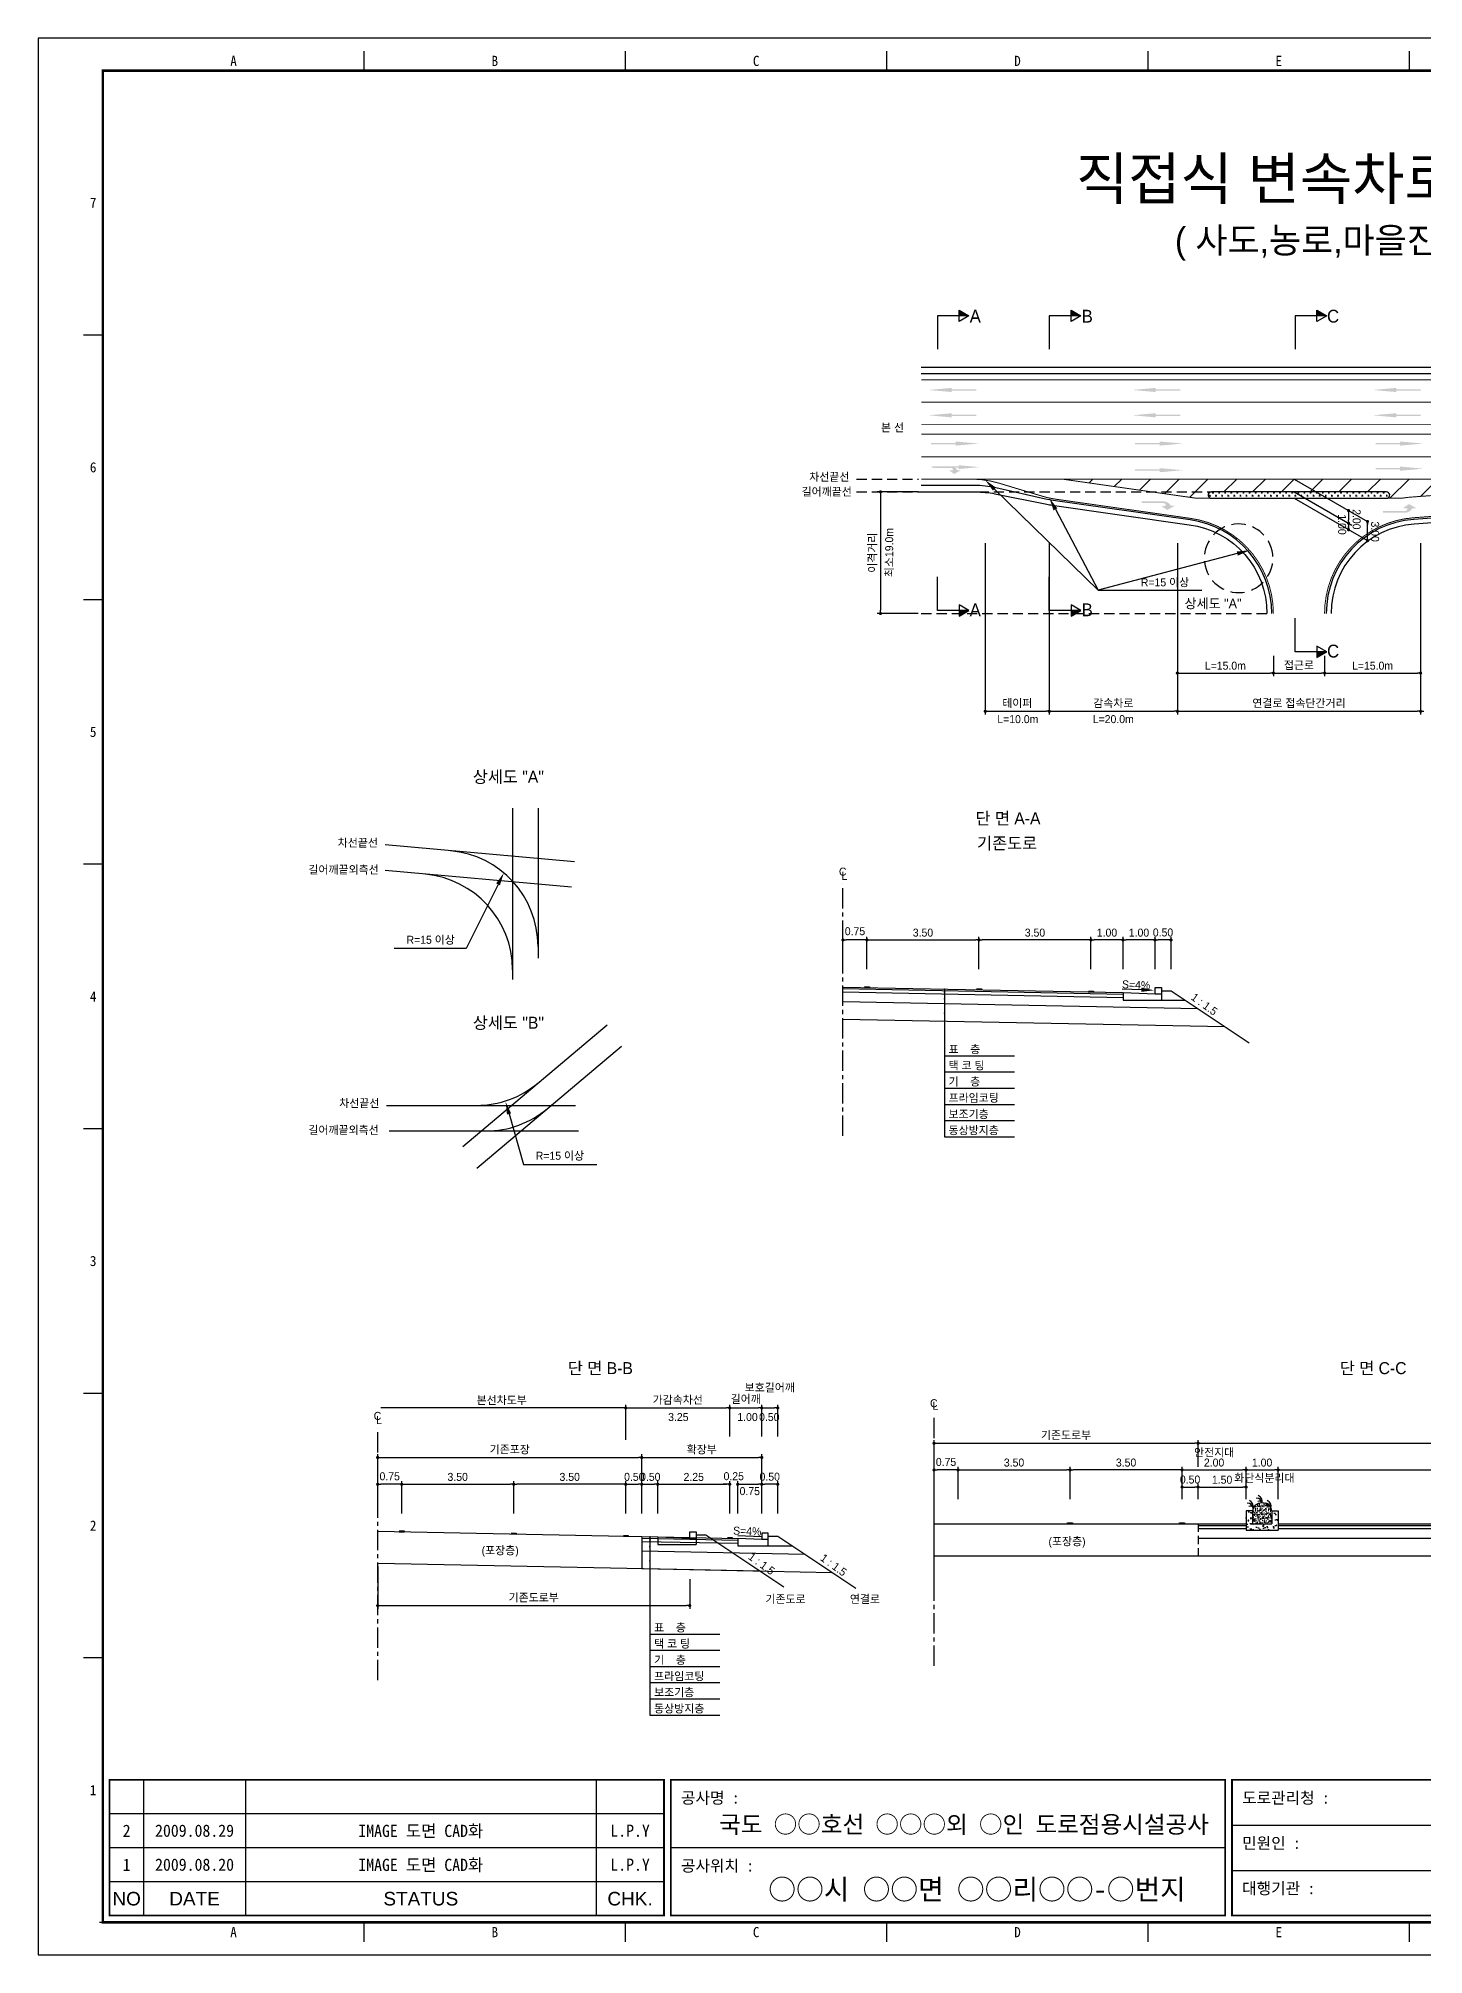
# Model space of a CAD drawing. Header units: millimetres. Extents: x 466 to 889, y 9 to 308.
# Drawn here: x 465.9 to 682.4, y 9 to 308.3 of the extents above; entities that cross this region are included whole.
import ezdxf
from ezdxf.enums import TextEntityAlignment as Align

# ---------------------------------------------------------------- set-up
doc = ezdxf.new("R2010")
doc.units = ezdxf.units.MM
doc.linetypes.add('CENTER', pattern=[50.8, 31.75, -6.35, 6.35, -6.35])
doc.linetypes.add('HIDDEN', pattern=[9.525, 6.35, -3.175])
for name, color, linetype in [('CC-GSTR-0004', 4, 'Continuous'), ('CM-LANE-0030', 30, 'Continuous'), ('CZ-DIMT-0002', 7, 'Continuous'), ('CZ-EXST-0002', 1, 'Continuous'), ('CZ-LIN1-0007', 7, 'Continuous'), ('CZ-LIN2-0003', 3, 'Continuous'), ('CZ-LINE-0001', 7, 'Continuous'), ('CZ-TEXT-BOX0', 7, 'Continuous'), ('TITLE', 7, 'Continuous')]:
    doc.layers.add(name, color=color, linetype=linetype)
doc.styles.add('견고딕', font='arial.ttf')
doc.styles.add('돋움', font='')
doc.styles.add('돋음체', font='')
doc.styles.get('돋움').set_extended_font_data('Dotum')
doc.styles.get('돋음체').set_extended_font_data('DotumChe')

# ---------------------------------------------------------------- blocks, each defined once
blk = doc.blocks.new('_Dot')
at = {"color": 0, "linetype": 'ByBlock', "lineweight": -2}
blk.add_line((-0.5, 0), (-1, 0), dxfattribs=at)
at = {"color": 0, "linetype": 'ByBlock', "const_width": 0.5}
blk.add_lwpolyline([(-0.25, 0, 1), (0.25, 0, 1)], format="xyb", close=True, dxfattribs=at)

msp = doc.modelspace()

# ---------------------------------------------------------------- hatches: boundary and pattern name
at = {"layer": 'CM-LANE-0030'}
h = msp.add_hatch(dxfattribs=at)
h.set_pattern_fill('ANSI31', color=256, style=0)
h.set_pattern_definition([(45, (-522.7158, 464.532), (-2.245064, 2.245064), [])])
h.paths.add_polyline_path([(676.56, 237.48, -0.868933), (676.7, 236.5, 0.000934), (676.64, 236.48), (678.87, 236.48, -0.023202), (680.56, 236.68), (718.39, 239.48), (625.87, 239.48), (646.34, 236.56, -0.007729), (646.9, 236.48), (649.13, 236.48, 0.000934), (649.07, 236.5, -0.868933), (649.21, 237.48)])
at = {"layer": 'CZ-EXST-0002'}
h = msp.add_hatch(dxfattribs=at)
h.set_pattern_fill('AR-CONC', color=256, scale=0.01, style=0)
h.set_pattern_definition([(50, (-453.5001, 3559.1291), (1.8218467, -0.15939086), [0.1905, -2.0955]), (355, (-453.5001, 3559.1291), (-0.3524283, 1.9105664), [0.1524, -1.6764]), (100.451, (-453.3483, 3559.1159), (1.469425, 1.7511669), [0.1619, -1.7809]), (46.1842, (-453.5, 3559.6371), (2.7107904, -0.4204233), [0.28575, -3.14325]), (96.6356, (-453.2742, 3559.602), (2.3740423, 2.4742556), [0.24285, -2.67135]), (351.184, (-453.5, 3559.6371), (2.374046, 2.4742512), [0.2286, -2.5146]), (21, (-453.2461, 3559.5101), (1.5161488, -1.0226552), [0.1905, -2.0955]), (326, (-453.2461, 3559.5101), (0.6180203, 1.8418797), [0.1524, -1.6764]), (71.4514, (-453.1198, 3559.425), (2.1341649, 0.8192286), [0.1619, -1.7809]), (37.5, (-453.5001, 3559.12914), (0.03088603, 0.84555039), [0, -1.65608, 0, -1.7018, 0, -1.68275]), (7.5, (-453.5001, 3559.1291), (0.66819663, 1.00180575), [0, -0.97028, 0, -1.61798, 0, -0.64135]), (327.5, (-454.0665, 3559.12914), (1.35590595, -0.05728744), [0, -0.635, 0, -1.9812, 0, -2.6289]), (317.5, (-454.3205, 3559.1291), (1.4812918, 0.2542649), [0, -0.8255, 0, -1.31572, 0, -1.8669])])
h.paths.add_polyline_path([(659.62, 75.28), (659.62, 78.28), (658.62, 78.28), (658.62, 76.28), (655.62, 76.28), (655.62, 78.28), (654.62, 78.28), (654.62, 75.28)])
h = msp.add_hatch(dxfattribs=at)
h.set_pattern_fill('AR-SAND', color=256, scale=0.01, style=0)
h.set_pattern_definition([(37.5, (-453.5001, 3559.12914), (-0.016000313, 0.489413237), [0, -0.38608, 0, -0.4318, 0, -0.41275]), (7.5, (-453.5001, 3559.12914), (0.44952328, 0.7168251), [0, -0.20828, 0, -0.34798, 0, -0.13335]), (327.5, (-453.81252, 3559.12914), (0.79099237, 0.001437185), [0, -0.127, 0, -0.4572, 0, -0.5969]), (317.5, (-453.8125, 3559.12914), (0.76355645, 0.22292932), [0, -0.0635, 0, -0.29972, 0, -0.3429])])
edge = h.paths.add_edge_path()
edge.add_ellipse((657.12, 78.28), major_axis=(-1.5, 0), ratio=0.829212, start_angle=180, end_angle=360)
edge.add_line((655.62, 78.28), (655.62, 76.28))
edge.add_line((655.62, 76.28), (658.62, 76.28))
edge.add_line((658.62, 76.28), (658.62, 78.28))
at = {"layer": 'CZ-LIN1-0007'}
for points in [[(608.64, 253.73), (608.64, 253.51), (612.46, 253.51), (612.46, 253.3), (608.64, 253.3), (608.64, 253.08), (604.99, 253.4)], [(640.51, 253.73), (640.51, 253.51), (644.33, 253.51), (644.33, 253.3), (640.51, 253.3), (640.51, 253.08), (636.86, 253.4)], [(678.08, 253.73), (678.08, 253.51), (681.91, 253.51), (681.91, 253.3), (678.08, 253.3), (678.08, 253.08), (674.43, 253.4)], [(608.64, 249.77), (608.64, 249.55), (612.46, 249.55), (612.46, 249.34), (608.64, 249.34), (608.64, 249.12), (604.99, 249.45)], [(640.51, 249.77), (640.51, 249.55), (644.33, 249.55), (644.33, 249.34), (640.51, 249.34), (640.51, 249.12), (636.86, 249.45)], [(678.08, 249.77), (678.08, 249.55), (681.91, 249.55), (681.91, 249.34), (678.08, 249.34), (678.08, 249.12), (674.43, 249.45)], [(609.25, 245.35), (609.25, 245.14), (605.42, 245.14), (605.42, 244.92), (609.25, 244.92), (609.25, 244.71), (612.9, 245.03)], [(641.11, 245.35), (641.11, 245.14), (637.29, 245.14), (637.29, 244.92), (641.11, 244.92), (641.11, 244.71), (644.76, 245.03)], [(678.69, 245.35), (678.69, 245.14), (674.87, 245.14), (674.87, 244.92), (678.69, 244.92), (678.69, 244.71), (682.34, 245.03)], [(608.6, 241.47, -0.267976), (609.51, 240.86), (610.06, 240.86), (609.03, 240.28), (608.2, 240.85), (608.81, 240.86, 0.504994), (608.54, 241.23), (605.49, 241.24), (605.49, 241.48)], [(609.73, 241.64), (609.73, 241.45), (606.31, 241.45), (606.31, 241.25), (609.73, 241.25), (609.73, 241.06), (613, 241.35)], [(641.11, 241.19), (641.11, 240.98), (637.29, 240.98), (637.29, 240.77), (641.11, 240.77), (641.11, 240.55), (644.76, 240.87)], [(678.69, 241.43), (678.69, 241.21), (674.87, 241.21), (674.87, 241), (678.69, 241), (678.69, 240.78), (682.34, 241.11)], [(641.82, 235.99, -0.267976), (642.85, 235.31), (643.48, 235.31), (642.31, 234.65), (641.36, 235.3), (642.06, 235.3, 0.504994), (641.75, 235.72), (638.28, 235.74), (638.29, 236.01)], [(679.56, 234.24, 0.267976), (680.59, 234.93), (681.22, 234.93), (680.05, 235.58), (679.1, 234.94), (679.8, 234.93, -0.504994), (679.49, 234.51), (676.02, 234.49), (676.02, 234.22)], [(595.77, 160.05), (595.77, 160.18), (595.02, 160.19), (595.02, 160.07)], [(613.27, 159.7), (613.27, 159.83), (612.52, 159.84), (612.52, 159.72)], [(630.77, 159.35), (630.77, 159.48), (630.02, 159.49), (630.02, 159.37)], [(523.08, 75.02), (523.08, 75.15), (522.33, 75.16), (522.33, 75.04)], [(627.49, 76.28), (627.49, 76.41), (626.74, 76.41), (626.74, 76.28)], [(644.99, 76.28), (644.99, 76.41), (644.24, 76.41), (644.24, 76.28)], [(540.58, 74.67), (540.58, 74.8), (539.83, 74.81), (539.83, 74.69)], [(558.08, 74.32), (558.08, 74.45), (557.33, 74.46), (557.33, 74.34)], [(574.33, 74), (574.33, 74.12), (573.58, 74.14), (573.58, 74.01)]]:
    msp.add_hatch(color=256, dxfattribs=at).paths.add_polyline_path(points)
at = {"layer": 'CZ-LIN2-0003'}
h = msp.add_hatch(dxfattribs=at)
h.set_pattern_fill('CROSS', color=256, scale=0.075, style=0)
h.set_pattern_definition([(0, (-522.7158, 464.53187), (0.47625, 0.47625), [0.238125, -0.714375]), (90, (-522.59673, 464.4128), (-0.47625, 0.47625), [0.238125, -0.714375])])
h.paths.add_polyline_path([(676.56, 237.48), (649.21, 237.48, 0.868933), (649.07, 236.5, -0.000934), (649.13, 236.48), (676.64, 236.48, -0.000934), (676.7, 236.5, 0.868933)])
at = {"layer": 'CZ-LINE-0001'}
for points in [[(609.79, 265.88), (609.79, 265), (611.31, 265)], [(627.28, 265.88), (627.28, 265), (628.8, 265)], [(665.69, 265.88), (665.69, 265), (667.21, 265)], [(611.31, 218.96), (609.79, 218.96), (609.79, 218.08)], [(628.8, 218.96), (627.28, 218.96), (627.28, 218.08)], [(667.21, 212.51), (665.69, 212.51), (665.69, 211.63)]]:
    msp.add_hatch(color=256, dxfattribs=at).paths.add_polyline_path(points)

# ---------------------------------------------------------------- linework, layer by layer
at = {"color": 0, "linetype": 'ByBlock', "lineweight": -2}
for p, q in [((670.63, 234.33), (670.63, 234.08)), ((670.63, 232.83), (670.63, 233.08)), ((670.63, 232.33), (670.63, 232.08)), ((670.63, 231.83), (670.63, 232.08)), ((673.59, 232.62), (673.59, 232.37)), ((673.59, 230.12), (673.59, 230.37)), ((557.45, 94.37), (557.2, 94.37))]:
    msp.add_line(p, q, dxfattribs=at)
at = {"color": 0, "linetype": 'ByBlock', "const_width": 0.25}
for points in [[(670.63, 234.45, 1), (670.63, 234.7, 1)], [(670.63, 232.7, 1), (670.63, 232.45, 1)], [(670.63, 232.45, 1), (670.63, 232.7, 1)], [(670.63, 231.7, 1), (670.63, 231.45, 1)], [(673.59, 232.74, 1), (673.59, 232.99, 1)], [(673.59, 229.99, 1), (673.59, 229.74, 1)], [(557.58, 94.37, 1), (557.83, 94.37, 1)]]:
    msp.add_lwpolyline(points, format="xyb", close=True, dxfattribs=at)
at = {"layer": 'CC-GSTR-0004'}
for p, q in [((635.39, 159.26), (640.39, 159.06)), ((635.39, 159.26), (635.39, 158.06)), ((640.39, 160.06), (641.39, 160.06)), ((640.39, 159.06), (640.39, 160.06)), ((640.39, 159.06), (641.39, 159.06)), ((641.39, 160.06), (641.39, 158.06)), ((635.39, 158.06), (641.39, 158.06))]:
    msp.add_line(p, q, dxfattribs=at)
for points in [[(603.88, 256.98), (751.88, 256.98)], [(603.88, 255.98), (751.88, 255.98)], [(579.95, 73.83), (578.95, 73.83), (575.2, 73.98), (575.2, 72.83), (579.95, 72.83), (579.95, 74.83), (578.95, 74.83), (578.95, 73.83)]]:
    msp.add_lwpolyline(points, dxfattribs=at)
for points in [[(658.63, 218.48, 0.375477), (645.86, 233.1), (624.48, 236.14, -0.020017), (623.3, 236.36), (615.51, 238.11, 0.055445), (612.22, 238.48), (603.88, 238.48)], [(603.88, 237.48), (612.39, 237.48, -0.049632), (615.35, 237.19), (615.35, 237.19), (623.47, 235.55), (623.47, 235.55, 0.014218), (624.31, 235.41), (645.75, 232.36, -0.375533), (657.88, 218.48)], [(751.88, 238.48), (742.73, 238.48, 0.028023), (741.05, 238.39), (741.05, 238.39), (722.17, 236.26), (722.17, 236.26, -0.009556), (721.6, 236.21), (721.6, 236.21), (680.81, 233.19, 0.393044), (667.14, 218.48)], [(751.88, 237.48), (742.63, 237.48, 0.024956), (741.14, 237.41), (722.08, 235.5, -0.006491), (721.69, 235.46), (680.87, 232.44, 0.393052), (667.89, 218.48)]]:
    msp.add_lwpolyline(points, format="xyb", dxfattribs=at)
at = {"layer": 'CM-LANE-0030', "const_width": 0.15}
for points in [[(603.88, 247.98), (751.88, 247.98)], [(603.88, 246.48), (751.88, 246.48)]]:
    msp.add_lwpolyline(points, dxfattribs=at)
msp.add_lwpolyline([(678.87, 236.48), (646.9, 236.48, 0.007729), (646.34, 236.56), (625.87, 239.48), (718.39, 239.48), (680.56, 236.68, 0.023202)], format="xyb", close=True, dxfattribs=at)
at = {"layer": 'CZ-EXST-0002'}
for p, q in [((540.02, 188.06), (540.02, 161.28)), ((544, 188.06), (544, 164.63)), ((549.72, 179.69), (520.12, 182.32)), ((549.22, 175.72), (520.12, 178.31)), ((532.23, 135.22), (554.78, 154.2)), ((534.44, 131.85), (557.04, 150.88)), ((520.35, 141.64), (549.83, 141.64)), ((520.77, 137.64), (550.31, 137.64)), ((518.95, 75.11), (562.7, 74.23)), ((567.7, 75.03), (568.7, 75.03)), ((567.7, 74.03), (567.7, 75.03)), ((568.7, 75.03), (568.7, 73.03)), ((605.87, 76.28), (647.12, 76.28)), ((562.7, 74.23), (567.7, 74.03)), ((562.7, 74.23), (562.7, 73.03)), ((562.7, 73.03), (568.7, 73.03)), ((567.7, 74.03), (568.7, 74.03)), ((568.7, 74.53), (570.2, 74.53)), ((570.2, 74.53), (582.41, 66.4)), ((518.95, 70.11), (578.63, 68.91)), ((605.87, 71.28), (647.12, 71.28))]:
    msp.add_line(p, q, dxfattribs=at)
at = {"layer": 'CZ-LIN1-0007'}
for p, q in [((595.02, 160.19), (595.77, 160.18)), ((595.02, 160.07), (595.77, 160.05)), ((595.77, 160.18), (595.77, 160.05)), ((612.52, 159.84), (613.27, 159.83)), ((612.52, 159.72), (613.27, 159.7)), ((613.27, 159.83), (613.27, 159.7)), ((630.02, 159.49), (630.77, 159.48)), ((630.02, 159.37), (630.77, 159.35)), ((630.77, 159.48), (630.77, 159.35)), ((522.33, 75.16), (523.08, 75.15)), ((522.33, 75.04), (523.08, 75.02)), ((523.08, 75.15), (523.08, 75.02)), ((626.74, 76.41), (627.49, 76.41)), ((626.74, 76.28), (626.74, 76.41)), ((627.49, 76.28), (626.74, 76.28)), ((627.49, 76.41), (627.49, 76.28)), ((644.24, 76.41), (644.99, 76.41)), ((644.24, 76.28), (644.24, 76.41)), ((644.99, 76.28), (644.24, 76.28)), ((644.99, 76.41), (644.99, 76.28)), ((539.83, 74.81), (540.58, 74.8)), ((539.83, 74.69), (540.58, 74.67)), ((540.58, 74.8), (540.58, 74.67)), ((557.33, 74.46), (558.08, 74.45)), ((557.33, 74.34), (558.08, 74.32)), ((558.08, 74.45), (558.08, 74.32)), ((573.58, 74.14), (574.33, 74.12)), ((573.58, 74.01), (574.33, 74)), ((574.33, 74.12), (574.33, 74))]:
    msp.add_line(p, q, dxfattribs=at)
at = {"layer": 'CZ-LIN1-0007', "const_width": 0.15}
msp.add_lwpolyline([(603.88, 254.98), (751.88, 254.98)], dxfattribs=at)
at = {"layer": 'CZ-LIN1-0007', "linetype": 'HIDDEN', "const_width": 0.15}
for points in [[(603.88, 251.48), (751.88, 251.48)], [(603.88, 242.98), (751.88, 242.98)], [(611.68, 239.48), (625.87, 239.48)]]:
    msp.add_lwpolyline(points, dxfattribs=at)
at = {"layer": 'CZ-LIN1-0007', "const_width": 0.15}
for points in [[(658.88, 218.48, 0.375459), (645.89, 233.35), (645.89, 233.35), (625, 236.32), (625, 236.32, -0.037507), (622.81, 236.8), (622.81, 236.8), (615.99, 238.85, 0.072993), (611.68, 239.48), (603.88, 239.48)], [(751.88, 239.48), (743, 239.48, 0.03724), (740.78, 239.31), (740.78, 239.31), (722.44, 236.56), (722.44, 236.56, -0.018764), (721.32, 236.44), (721.32, 236.44), (680.79, 233.44, 0.393042), (666.88, 218.48)]]:
    msp.add_lwpolyline(points, format="xyb", dxfattribs=at)
at = {"layer": 'CZ-LIN2-0003'}
for p, q in [((591.64, 160.13), (635.39, 159.26)), ((591.64, 159.88), (635.39, 159.01)), ((591.64, 159.38), (635.39, 158.51)), ((641.39, 159.56), (642.89, 159.56)), ((642.89, 159.56), (655.1, 151.42)), ((591.64, 157.88), (647.07, 156.77)), ((641.39, 158.06), (645.14, 158.06)), ((591.64, 155.13), (651.32, 153.94)), ((655.62, 78.28), (654.62, 78.28)), ((654.62, 78.28), (654.62, 75.28)), ((655.62, 78.28), (655.62, 76.28)), ((658.62, 78.28), (659.62, 78.28)), ((658.62, 78.28), (658.62, 76.28)), ((659.62, 78.28), (659.62, 75.28)), ((647.12, 76.28), (654.62, 76.28)), ((647.12, 76.03), (654.62, 76.03)), ((647.12, 75.53), (654.62, 75.53)), ((654.62, 75.28), (659.62, 75.28)), ((655.62, 76.28), (658.62, 76.28)), ((659.62, 76.28), (749.62, 76.28)), ((659.62, 76.03), (749.62, 76.03)), ((659.62, 75.53), (749.62, 75.53)), ((560.2, 74.28), (575.2, 73.98)), ((560.2, 74.28), (560.2, 69.28)), ((560.2, 74.03), (575.2, 73.73)), ((560.2, 73.53), (575.2, 73.23)), ((560.2, 72.03), (585.67, 71.52)), ((579.95, 74.33), (581.45, 74.33)), ((579.95, 72.83), (583.7, 72.83)), ((581.45, 74.33), (593.66, 66.2)), ((647.12, 74.03), (749.62, 74.03)), ((560.2, 69.28), (589.92, 68.69)), ((647.12, 71.28), (749.62, 71.28))]:
    msp.add_line(p, q, dxfattribs=at)
msp.add_lwpolyline([(676.64, 236.48, -0.000934), (676.7, 236.5, 0.868933), (676.56, 237.48), (649.21, 237.48, 0.868933), (649.07, 236.5, -0.000934), (649.13, 236.48)], format="xyb", close=True, dxfattribs=at)
for centre, radius, start, end in [((529, 166.47), 15, 0, 84.9204), ((525.02, 162.81), 15, 0, 84.9204), ((534.38, 156.64), 15, 270, 310.097), ((535.84, 152.64), 15, 270, 310.097), ((654.85, 78.62), 0.88, 7.8639, 92.7752), ((655.31, 78.59), 0.44, 19.771, 124.0366), ((654.75, 78.97), 1, 347.1802, 67.3267), ((656.25, 79.41), 0.88, 7.8639, 92.7752), ((656.7, 79.38), 0.44, 19.771, 124.0366), ((656.14, 79.75), 1, 347.1802, 67.3267), ((657.64, 78.62), 0.88, 7.8639, 92.7752), ((658.1, 78.59), 0.44, 19.771, 124.0366), ((657.53, 78.97), 1, 347.1802, 67.3267)]:
    msp.add_arc(centre, radius, start, end, dxfattribs=at)
msp.add_ellipse((657.12, 78.28), major_axis=(-1.5, 0), ratio=0.829212, start_param=3.141593, end_param=6.283185, dxfattribs=at)
at = {"layer": 'CZ-LINE-0001'}
for p, q in [((611.31, 265), (606.4, 265)), ((606.4, 265), (606.4, 259.77)), ((609.79, 264.12), (609.79, 265.88)), ((609.79, 265.88), (611.31, 265)), ((611.31, 265), (609.79, 264.12)), ((628.8, 265), (623.88, 265)), ((623.88, 265), (623.88, 259.77)), ((627.28, 264.12), (627.28, 265.88)), ((627.28, 265.88), (628.8, 265)), ((628.8, 265), (627.28, 264.12)), ((667.21, 265), (662.3, 265)), ((662.3, 265), (662.3, 259.77)), ((665.69, 264.12), (665.69, 265.88)), ((665.69, 265.88), (667.21, 265)), ((667.21, 265), (665.69, 264.12)), ((603.38, 237.48), (597, 237.48)), ((597.5, 236.98), (597.5, 218.98)), ((662.13, 239.48), (673.59, 232.87)), ((662.13, 237.48), (671.13, 232.29)), ((662.13, 237.48), (671.13, 232.29)), ((662.13, 236.48), (673.59, 229.87)), ((670.63, 234.08), (670.63, 233.08)), ((670.63, 232.08), (670.63, 231.58)), ((673.59, 229.87), (673.59, 232.87)), ((613.88, 229.49), (613.88, 202.71)), ((623.88, 229.49), (623.88, 202.71)), ((623.88, 229.49), (623.88, 202.71)), ((643.88, 229.49), (643.88, 202.71)), ((643.88, 229.49), (643.88, 202.71)), ((681.88, 229.49), (681.88, 202.71)), ((681.88, 229.49), (681.88, 202.71)), ((606.4, 218.96), (606.4, 224.19)), ((623.88, 218.96), (623.88, 224.19)), ((631.52, 222.15), (647.69, 222.15)), ((611.31, 218.96), (606.4, 218.96)), ((611.31, 218.96), (609.79, 219.84)), ((609.79, 219.84), (609.79, 218.08)), ((609.79, 218.08), (611.31, 218.96)), ((628.8, 218.96), (623.88, 218.96)), ((628.8, 218.96), (627.28, 219.84)), ((627.28, 219.84), (627.28, 218.08)), ((627.28, 218.08), (628.8, 218.96)), ((603.38, 218.48), (597, 218.48)), ((662.3, 212.51), (662.3, 217.74)), ((667.21, 212.51), (665.69, 213.39)), ((665.69, 213.39), (665.69, 211.63)), ((658.88, 211.86), (658.88, 208.68)), ((658.88, 211.86), (658.88, 208.68)), ((667.21, 212.51), (662.3, 212.51)), ((665.69, 211.63), (667.21, 212.51)), ((666.88, 211.86), (666.88, 208.68)), ((666.88, 211.86), (666.88, 208.68)), ((681.88, 211.86), (681.88, 208.68)), ((644.38, 209.18), (658.38, 209.18)), ((659.38, 209.18), (666.38, 209.18)), ((667.38, 209.18), (681.38, 209.18)), ((614.38, 203.21), (623.38, 203.21)), ((624.38, 203.21), (643.38, 203.21)), ((644.38, 203.21), (681.38, 203.21)), ((591.64, 162.93), (591.64, 167.98)), ((595.39, 162.93), (595.39, 167.98)), ((595.39, 162.93), (595.39, 167.98)), ((612.89, 162.93), (612.89, 167.98)), ((612.89, 162.93), (612.89, 167.98)), ((630.39, 162.93), (630.39, 167.98)), ((630.39, 162.93), (630.39, 167.98)), ((635.39, 162.93), (635.39, 167.98)), ((635.39, 162.93), (635.39, 167.98)), ((640.39, 165.37), (640.39, 167.98)), ((640.39, 162.93), (640.39, 167.98)), ((642.89, 162.93), (642.89, 167.98)), ((594.89, 167.48), (592.14, 167.48)), ((595.89, 167.48), (612.39, 167.48)), ((629.89, 167.48), (613.39, 167.48)), ((634.89, 167.48), (630.89, 167.48)), ((639.89, 167.48), (635.89, 167.48)), ((642.39, 167.48), (640.89, 167.48)), ((607.49, 159.82), (607.49, 136.73)), ((607.49, 149.39), (618.43, 149.39)), ((607.49, 146.86), (618.43, 146.86)), ((607.49, 144.33), (618.43, 144.33)), ((607.49, 141.8), (618.43, 141.8)), ((607.49, 139.26), (618.43, 139.26)), ((607.49, 136.73), (618.43, 136.73)), ((557.2, 94.37), (519.45, 94.37)), ((557.7, 89.4), (557.7, 94.87)), ((557.7, 89.9), (557.7, 94.87)), ((558.2, 94.37), (573.45, 94.37)), ((573.95, 89.9), (573.95, 94.87)), ((573.95, 89.9), (573.95, 94.87)), ((574.45, 94.37), (578.45, 94.37)), ((578.95, 89.9), (578.95, 94.87)), ((578.95, 89.9), (578.95, 94.87)), ((579.45, 94.37), (580.95, 94.37)), ((581.45, 89.9), (581.45, 94.87)), ((518.95, 82.95), (518.95, 87.13)), ((560.2, 82.95), (560.2, 87.13)), ((560.2, 82.95), (560.2, 87.13)), ((578.95, 82.95), (578.95, 87.13)), ((605.87, 85.19), (605.87, 89.36)), ((606.37, 88.86), (646.62, 88.86)), ((647.12, 85.19), (647.12, 89.36)), ((647.12, 85.19), (647.12, 89.36)), ((647.62, 88.86), (749.12, 88.86)), ((519.45, 86.63), (559.7, 86.63)), ((560.7, 86.63), (578.45, 86.63)), ((605.87, 65.11), (605.87, 85.51)), ((605.87, 80.14), (605.87, 85.19)), ((609.12, 84.69), (606.37, 84.69)), ((609.62, 80.14), (609.62, 85.19)), ((609.62, 80.14), (609.62, 85.19)), ((610.12, 84.69), (626.62, 84.69)), ((627.12, 80.14), (627.12, 85.19)), ((627.12, 80.14), (627.12, 85.19)), ((644.12, 84.69), (627.62, 84.69)), ((644.62, 80.14), (644.62, 85.19)), ((644.62, 80.14), (644.62, 85.19)), ((645.12, 84.69), (654.12, 84.69)), ((654.62, 80.14), (654.62, 85.19)), ((654.62, 80.14), (654.62, 85.19)), ((655.12, 84.69), (659.12, 84.69)), ((659.62, 80.14), (659.62, 85.19)), ((659.62, 80.14), (659.62, 85.19)), ((660.12, 84.69), (749.12, 84.69)), ((518.95, 77.9), (518.95, 82.95)), ((522.2, 82.45), (519.45, 82.45)), ((522.7, 77.9), (522.7, 82.95)), ((522.7, 77.9), (522.7, 82.95)), ((523.2, 82.45), (539.7, 82.45)), ((540.2, 77.9), (540.2, 82.95)), ((540.2, 77.9), (540.2, 82.95)), ((557.2, 82.45), (540.7, 82.45)), ((557.7, 77.9), (557.7, 82.95)), ((557.7, 77.9), (557.7, 82.95)), ((558.2, 82.45), (559.7, 82.45)), ((560.2, 77.9), (560.2, 82.95)), ((560.2, 77.9), (560.2, 82.95)), ((560.7, 82.45), (562.2, 82.45)), ((562.7, 77.9), (562.7, 82.95)), ((562.7, 77.9), (562.7, 82.95)), ((563.2, 82.45), (573.45, 82.45)), ((573.45, 82.45), (572.95, 82.45)), ((573.95, 77.9), (573.95, 82.95)), ((573.95, 77.9), (573.95, 82.95)), ((575.2, 77.9), (575.2, 82.95)), ((575.2, 77.9), (575.2, 82.95)), ((575.7, 82.45), (576.2, 82.45)), ((575.7, 82.45), (578.45, 82.45)), ((578.95, 80.34), (578.95, 82.95)), ((578.95, 77.9), (578.95, 82.95)), ((580.95, 82.45), (579.45, 82.45)), ((581.45, 77.9), (581.45, 82.95)), ((644.62, 80.14), (644.62, 82.51)), ((645.12, 82.01), (646.62, 82.01)), ((647.12, 80.14), (647.12, 82.51)), ((647.12, 80.14), (647.12, 82.51)), ((647.62, 82.01), (654.12, 82.01)), ((654.62, 80.14), (654.62, 82.51)), ((561.49, 74.26), (561.49, 46.39)), ((518.95, 69.61), (518.95, 62.99)), ((567.7, 67.6), (567.7, 62.99)), ((519.45, 63.49), (567.2, 63.49)), ((561.49, 59.05), (572.42, 59.05)), ((561.49, 56.52), (572.42, 56.52)), ((561.49, 53.99), (572.42, 53.99)), ((561.49, 51.46), (572.42, 51.46)), ((561.49, 48.93), (572.42, 48.93)), ((561.49, 46.39), (572.42, 46.39))]:
    msp.add_line(p, q, dxfattribs=at)
at = {"layer": 'CZ-LINE-0001', "linetype": 'HIDDEN', "ltscale": 0.25}
for p, q in [((593.78, 239.48), (603.44, 239.48)), ((593.78, 237.48), (649.21, 237.48)), ((603.88, 218.48), (657.88, 218.48))]:
    msp.add_line(p, q, dxfattribs=at)
at = {"layer": 'CZ-LINE-0001', "linetype": 'HIDDEN', "ltscale": 0.35}
msp.add_line((658.77, 227.74), (658.77, 227.74), dxfattribs=at)
at = {"layer": 'CZ-LINE-0001', "color": 1}
msp.add_line((643.88, 211.86), (643.88, 208.68), dxfattribs=at)
at = {"layer": 'CZ-LINE-0001', "linetype": 'CENTER', "ltscale": 0.1}
for p, q in [((591.64, 136.86), (591.64, 176.24)), ((605.87, 54.07), (605.87, 93.45)), ((518.95, 51.83), (518.95, 91.21))]:
    msp.add_line(p, q, dxfattribs=at)
at = {"layer": 'CZ-LINE-0001', "linetype": 'HIDDEN', "ltscale": 0.2}
msp.add_line((647.12, 76.28), (647.12, 71.28), dxfattribs=at)
at = {"layer": 'CZ-LINE-0001'}
for points in [[(615.3, 237.93), (631.52, 222.15)], [(624.83, 234.76), (631.52, 222.15)], [(653.24, 227.85), (631.52, 222.15)], [(537.76, 176.17), (532.75, 166.15), (521.51, 166.15)], [(638.27, 159.7), (635.26, 159.82)], [(539.47, 140.3), (541.71, 132.41), (553.2, 132.41)], [(578.85, 74.24), (575.21, 74.39)]]:
    msp.add_lwpolyline(points, dxfattribs=at)
at = {"layer": 'CZ-LINE-0001', "linetype": 'HIDDEN', "ltscale": 0.35}
msp.add_arc((653.45, 227.11), 5.36, 6.7667, 6.749, dxfattribs=at)
at = {"layer": 'CZ-LINE-0001', "linetype": 'ByBlock'}
for centre, start, end in [((607.49, 159.76), 0, 180), ((607.49, 159.76), 0, 180), ((607.49, 159.76), 180, 0), ((607.49, 159.76), 180, 0), ((607.49, 159.55), 0, 180), ((607.49, 159.55), 0, 180), ((607.49, 159.55), 180, 0), ((607.49, 159.55), 180, 0), ((607.49, 159.32), 0, 180), ((607.49, 159.32), 0, 180), ((607.49, 159.32), 180, 0), ((607.49, 159.32), 180, 0), ((607.49, 159.07), 0, 180), ((607.49, 159.07), 0, 180), ((607.49, 159.07), 180, 0), ((607.49, 159.07), 180, 0), ((607.49, 158.27), 0, 180), ((607.49, 158.27), 0, 180), ((607.49, 158.27), 180, 0), ((607.49, 158.27), 180, 0), ((607.49, 156.03), 0, 180), ((607.49, 156.03), 0, 180), ((607.49, 156.03), 180, 0), ((607.49, 156.03), 180, 0)]:
    msp.add_arc(centre, 0.0625, start, end, dxfattribs=at)
at = {"layer": 'CZ-LINE-0001'}
for centre, start, end in [((561.49, 74.2), 0, 180), ((561.49, 74.2), 0, 180), ((561.49, 74.2), 180, 0), ((561.49, 74.2), 180, 0), ((561.49, 73.99), 0, 180), ((561.49, 73.99), 0, 180), ((561.49, 73.99), 180, 0), ((561.49, 73.99), 180, 0), ((561.49, 73.76), 0, 180), ((561.49, 73.76), 0, 180), ((561.49, 73.76), 180, 0), ((561.49, 73.76), 180, 0), ((561.48, 73.51), 0, 180), ((561.48, 73.51), 0, 180), ((561.48, 73.51), 180, 0), ((561.48, 73.51), 180, 0), ((561.48, 72.71), 0, 180), ((561.48, 72.71), 0, 180), ((561.48, 72.71), 180, 0), ((561.48, 72.71), 180, 0), ((561.48, 70.48), 0, 180), ((561.48, 70.48), 0, 180), ((561.48, 70.48), 180, 0), ((561.48, 70.48), 180, 0)]:
    msp.add_arc(centre, 0.0625, start, end, dxfattribs=at)
for points in [[(615.06, 237.69), (613.86, 239.32), (615.53, 238.17)], [(624.54, 234.6), (623.89, 236.52), (625.13, 234.91)], [(653.16, 228.17), (655.18, 228.35), (653.33, 227.52)], [(537.46, 176.32), (538.65, 177.96), (538.05, 176.02)], [(638.28, 160.03), (640.26, 159.62), (638.25, 159.37)], [(539.15, 140.2), (538.93, 142.22), (539.79, 140.39)]]:
    msp.add_solid(points, dxfattribs=at)
at = {"layer": 'TITLE', "color": 7, "linetype": 'Continuous'}
for p, q in [((516.84, 303.3), (516.84, 306.32)), ((557.66, 303.3), (557.66, 306.32)), ((598.49, 303.3), (598.49, 306.32)), ((639.31, 303.3), (639.31, 306.32)), ((680.14, 303.3), (680.14, 306.32)), ((476.01, 261.97), (472.99, 261.97)), ((476.01, 220.64), (472.99, 220.64)), ((476.01, 179.31), (472.99, 179.31)), ((476.01, 137.98), (472.99, 137.98)), ((476.01, 96.65), (472.99, 96.65)), ((476.01, 55.32), (472.99, 55.32)), ((516.84, 10.97), (516.84, 14)), ((557.66, 10.97), (557.66, 14)), ((598.49, 10.97), (598.49, 14)), ((639.31, 10.97), (639.31, 14)), ((680.14, 10.97), (680.14, 14))]:
    msp.add_line(p, q, dxfattribs=at)
at = {"layer": 'TITLE', "ltscale": 150}
for p, q in [((482.38, 36.28), (482.38, 15.06)), ((498.3, 36.28), (498.3, 15.06)), ((553.07, 36.28), (553.07, 15.06)), ((563.68, 30.97), (477.07, 30.97)), ((652.42, 29.2), (739.03, 29.2)), ((563.68, 25.67), (477.07, 25.67)), ((651.36, 25.67), (564.75, 25.67)), ((652.42, 22.13), (739.03, 22.13)), ((563.68, 20.36), (477.07, 20.36))]:
    msp.add_line(p, q, dxfattribs=at)
at = {"layer": 'TITLE'}
msp.add_line((884.37, 14), (475.51, 14), dxfattribs=at)
msp.add_lwpolyline([(465.93, 8.96), (889.29, 8.96), (889.29, 308.34), (465.93, 308.34)], close=True, dxfattribs=at)
at = {"layer": 'TITLE', "linetype": 'Continuous', "const_width": 0.403}
msp.add_lwpolyline([(476.01, 14), (476.01, 303.3), (884.26, 303.3), (884.26, 14)], close=True, dxfattribs=at)
at = {"layer": 'TITLE', "ltscale": 150, "const_width": 0.265}
for points in [[(477.07, 36.28), (563.68, 36.28), (563.68, 15.06), (477.07, 15.06)], [(564.75, 36.28), (651.36, 36.28), (651.36, 15.06), (564.75, 15.06)], [(739.03, 15.06), (652.42, 15.06), (652.42, 36.28), (739.03, 36.28)]]:
    msp.add_lwpolyline(points, close=True, dxfattribs=at)

# ---------------------------------------------------------------- block references
at = {"layer": 'CZ-LINE-0001', "xscale": 0.5, "yscale": 0.5, "zscale": 0.5}
for p, rotation in [((597.5, 237.48), 90), ((597.5, 218.48), 270), ((643.88, 209.18), 180), ((658.88, 209.18), 180), ((666.88, 209.18), 180), ((613.88, 203.21), 180), ((623.88, 203.21), 180), ((643.88, 203.21), 180), ((681.88, 203.21), 180), ((591.64, 167.48), 180), ((595.39, 167.48), 180), ((612.89, 167.48), 180), ((630.39, 167.48), 180), ((635.39, 167.48), 180), ((640.39, 167.48), 180), ((557.7, 94.37), 180), ((573.95, 94.37), 180), ((578.95, 94.37), 180), ((518.95, 86.63), 180), ((560.2, 86.63), 180), ((605.87, 88.86), 180), ((647.12, 88.86), 180), ((605.87, 84.69), 180), ((609.62, 84.69), 180), ((627.12, 84.69), 180), ((644.62, 84.69), 180), ((654.62, 84.69), 180), ((659.62, 84.69), 180), ((518.95, 82.45), 180), ((522.7, 82.45), 180), ((540.2, 82.45), 180), ((557.7, 82.45), 180), ((560.2, 82.45), 180), ((562.7, 82.45), 180), ((575.2, 82.45), 180), ((575.2, 82.45), 180), ((578.95, 82.45), 180), ((644.62, 82.01), 180), ((647.12, 82.01), 180), ((518.95, 63.49), 180)]:
    msp.add_blockref('_Dot', p, dxfattribs=dict(at, rotation=rotation))
for p in [(658.88, 209.18), (666.88, 209.18), (681.88, 209.18), (623.88, 203.21), (643.88, 203.21), (681.88, 203.21), (595.39, 167.48), (612.89, 167.48), (630.39, 167.48), (635.39, 167.48), (640.39, 167.48), (642.89, 167.48), (573.95, 94.37), (578.95, 94.37), (581.45, 94.37), (560.2, 86.63), (578.95, 86.63), (647.12, 88.86), (609.62, 84.69), (627.12, 84.69), (644.62, 84.69), (654.62, 84.69), (659.62, 84.69), (522.7, 82.45), (540.2, 82.45), (557.7, 82.45), (560.2, 82.45), (562.7, 82.45), (573.95, 82.45), (573.95, 82.45), (578.95, 82.45), (581.45, 82.45), (647.12, 82.01), (654.62, 82.01), (567.7, 63.49)]:
    msp.add_blockref('_Dot', p, dxfattribs=at)

# ---------------------------------------------------------------- texts
at = {"layer": 'CZ-DIMT-0002', "style": '돋움'}
for s, height, p in [('A', 2, (612.31, 264.93)), ('B', 2, (629.8, 264.93)), ('C', 2, (668.21, 264.93)), ('본 선', 1.25, (599.38, 247.53)), ('차선끝선', 1.25, (589.51, 239.82)), ('길어깨끝선', 1.25, (589.1, 237.51)), ('R=15 이상', 1.25, (641.95, 223.35)), ('A', 2, (612.31, 219.06)), ('B', 2, (629.8, 219.06)), ('상세도 "A"', 1.5, (649.45, 220.05)), ('C', 2, (668.21, 212.61)), ('L=10.0m', 1.25, (618.96, 201.98)), ('L=20.0m', 1.25, (633.87, 201.98)), ('차선끝선', 1.25, (515.85, 182.66)), ('길어깨끝외측선', 1.25, (513.62, 178.46)), ('C', 1.25, (591.6, 178.16)), ('L', 1.25, (591.87, 177.5)), ('R=15 이상', 1.25, (527.23, 167.51)), ('차선끝선', 1.25, (516.08, 141.98)), ('길어깨끝외측선', 1.25, (513.62, 137.79)), ('R=15 이상', 1.25, (547.42, 133.77)), ('C', 1.25, (518.92, 93.13)), ('L', 1.25, (519.18, 92.48)), ('C', 1.25, (605.83, 95.11)), ('L', 1.25, (606.09, 94.71))]:
    msp.add_text(s, height=height, dxfattribs=at).set_placement(p, align=Align.MIDDLE_CENTER)
msp.add_text('최소19.0m', height=1.25, rotation=90, dxfattribs=at).set_placement((599.49, 224.16))
for s, rotation, p in [('S=4%', 357.7094, (637.44, 160.48)), ('1 : 1.5', 323.8881, (648.1, 157.45)), ('S=4%', 357.7094, (576.69, 75.13)), ('1 : 1.5', 323.8881, (578.93, 70.04)), ('1 : 1.5', 323.8881, (590.18, 69.84))]:
    msp.add_text(s, height=1.25, rotation=rotation, dxfattribs=at).set_placement(p, align=Align.MIDDLE_CENTER)
for s, p in [('표    층', (608.14, 149.78)), ('택 코 팅', (608.14, 147.25)), ('기    층', (608.14, 144.72)), ('프라임코팅', (608.14, 142.19)), ('보조기층', (608.14, 139.65)), ('동상방지층', (608.14, 137.12)), ('3.25', (564.33, 92.33)), ('1.00', (575.14, 92.33)), ('0.50', (578.54, 92.33)), ('안전지대', (646.5, 86.79)), ('화단식분리대', (652.77, 82.81)), ('(포장층)', (535.19, 71.49)), ('(포장층)', (623.75, 72.9)), ('기존도로', (579.53, 63.89)), ('연결로', (592.72, 63.89)), ('표    층', (562.14, 59.44)), ('택 코 팅', (562.14, 56.91)), ('기    층', (562.14, 54.38)), ('프라임코팅', (562.14, 51.85)), ('보조기층', (562.14, 49.32)), ('동상방지층', (562.14, 46.78))]:
    msp.add_text(s, height=1.25, dxfattribs=at).set_placement(p)
at = {"layer": 'CZ-DIMT-0002', "char_height": 1.25, "attachment_point": 5, "rotation": 270, "style": '돋움'}
for s, insert in [('1.00', (669.62, 232.38)), ('\\A1;2.00', (671.88, 233.19)), ('3.00', (674.77, 231.26))]:
    msp.add_mtext(s, dxfattribs=dict(at, insert=insert))
at = {"layer": 'CZ-DIMT-0002', "insert": (538.33, 95.51), "char_height": 1.25, "attachment_point": 5, "style": '돋움'}
msp.add_mtext('본선차도부', dxfattribs=at)
at = {"layer": 'CZ-LINE-0001', "insert": (596.31, 227.98), "char_height": 1.25, "attachment_point": 5, "rotation": 90, "style": '돋움'}
msp.add_mtext('\\A1;이격거리', dxfattribs=at)
at = {"layer": 'CZ-LINE-0001', "char_height": 1.25, "attachment_point": 5, "style": '돋움'}
for s, insert in [('\\A1;L=15.0m', (651.38, 210.32)), ('\\A1;접근로', (662.88, 210.35)), ('\\A1;L=15.0m', (674.38, 210.32)), ('\\A1;테이퍼', (618.88, 204.41)), ('\\A1;감속차로', (633.88, 204.41)), ('\\A1;연결로 접속단간거리', (662.88, 204.41)), ('\\A1;0.75', (593.52, 168.84)), ('\\A1;3.50', (604.14, 168.62)), ('\\A1;3.50', (621.64, 168.62)), ('\\A1;1.00', (632.89, 168.62)), ('\\A1;1.00', (637.89, 168.62)), ('\\A1;0.50', (641.64, 168.65)), ('\\A1;가감속차선', (565.83, 95.57)), ('\\A1;길어깨', (576.45, 95.69)), ('\\A1;보호길어깨', (580.2, 97.49)), ('\\A1;기존도로부', (626.49, 90.06)), ('\\A1;기존포장', (539.58, 87.82)), ('\\A1;확장부', (569.58, 87.82)), ('\\A1;0.75', (520.83, 83.69)), ('\\A1;3.50', (531.45, 83.59)), ('\\A1;3.50', (548.95, 83.59)), ('\\A1;0.50', (559.04, 83.6)), ('\\A1;0.50', (561.54, 83.6)), ('\\A1;2.25', (568.33, 83.59)), ('\\A1;0.25', (574.58, 83.7)), ('\\A1;0.50', (580.2, 83.62)), ('\\A1;0.75', (607.74, 85.93)), ('\\A1;3.50', (618.37, 85.83)), ('\\A1;3.50', (635.87, 85.83)), ('\\A1;0.50', (645.87, 83.18)), ('\\A1;2.00', (649.62, 85.83)), ('\\A1;1.00', (657.12, 85.83)), ('\\A1;0.75', (577.08, 81.37)), ('\\A1;1.50', (650.87, 83.15)), ('\\A1;기존도로부', (543.33, 64.68))]:
    msp.add_mtext(s, dxfattribs=dict(at, insert=insert))
at = {"layer": 'CZ-TEXT-BOX0', "style": '돋움'}
for s, p in [('상세도 "A"', (539.36, 192.97)), ('단 면 A-A', (617.42, 186.48)), ('기존도로', (617.28, 182.59)), ('상세도 "B"', (539.37, 154.55)), ('단 면 B-B', (553.74, 100.59)), ('단 면 C-C', (674.47, 100.59))]:
    msp.add_text(s, height=1.875, dxfattribs=at).set_placement(p, align=Align.MIDDLE_CENTER)
at = {"layer": 'TITLE', "color": 3, "linetype": 'Continuous', "style": '돋음체'}
for s, p in [('A', (496.43, 304.81)), ('B', (537.25, 304.81)), ('C', (578.08, 304.81)), ('D', (618.9, 304.81)), ('E', (659.72, 304.81)), ('7', (474.5, 282.64)), ('6', (474.5, 241.31)), ('5', (474.5, 199.98)), ('4', (474.5, 158.65)), ('3', (474.5, 117.32)), ('2', (474.5, 75.99)), ('1', (474.5, 34.67)), ('A', (496.43, 12.48)), ('B', (537.25, 12.48)), ('C', (578.08, 12.48)), ('D', (618.9, 12.48)), ('E', (659.72, 12.48))]:
    msp.add_text(s, height=1.59, dxfattribs=at).set_placement(p, align=Align.MIDDLE)
at = {"layer": 'TITLE', "style": '돋움'}
for s, height, p in [('직접식 변속차로 계획평면도', 6.5, (679.35, 286.42)), ('( 사도,농로,마을진입로 : 2차로 )', 4, (679.4, 276.79))]:
    msp.add_text(s, height=height, dxfattribs=at).set_placement(p, align=Align.MIDDLE_CENTER)
at = {"layer": 'TITLE', "style": '돋음체'}
for s, p in [('공사명 : ', (566.34, 32.56)), ('도로관리청 :', (654.01, 32.56)), ('민원인 :', (654.01, 25.49)), ('공사위치 :', (566.34, 21.95)), ('대행기관 :', (654.01, 18.42))]:
    msp.add_text(s, height=1.804, dxfattribs=at).set_placement(p)
at = {"layer": 'TITLE', "color": 7, "linetype": 'Continuous', "style": '돋음체'}
for s, height, p in [('국도 ○○호선 ○○○외 ○인 도로점용시설공사', 2.7, (610.55, 29.35)), ('○○시 ○○면 ○○리○○-○번지', 3.1832, (612.58, 19.19))]:
    msp.add_text(s, height=height, dxfattribs=at).set_placement(p, align=Align.MIDDLE)
at = {"layer": 'TITLE', "color": 1, "linetype": 'Continuous', "style": '돋음체'}
msp.add_text('2', height=1.91, dxfattribs=at).set_placement((479.73, 28.32), align=Align.MIDDLE)
at = {"layer": 'TITLE', "linetype": 'Continuous'}
for s, height, style, p in [('2009.08.29', 1.91, '돋음체', (490.34, 28.32)), ('L.P.Y', 1.91, '돋음체', (558.38, 28.32)), ('2009.08.20', 1.91, '돋음체', (490.34, 23.01)), ('L.P.Y', 1.91, '돋음체', (558.38, 23.01)), ('1', 1.91, '돋음체', (479.73, 23.01)), ('NO', 2.122, '견고딕', (479.73, 17.71)), ('DATE', 2.122, '견고딕', (490.34, 17.71)), ('STATUS', 2.122, '견고딕', (525.69, 17.71)), ('CHK.', 2.122, '견고딕', (558.38, 17.71))]:
    msp.add_text(s, height=height, dxfattribs=dict(at, style=style)).set_placement(p, align=Align.MIDDLE)
at = {"layer": 'TITLE', "style": '돋음체'}
for p in [(525.69, 28.32), (525.69, 23.01)]:
    msp.add_text('IMAGE 도면 CAD화', height=1.9099, dxfattribs=at).set_placement(p, align=Align.MIDDLE)

doc.saveas('drawing.dxf')
